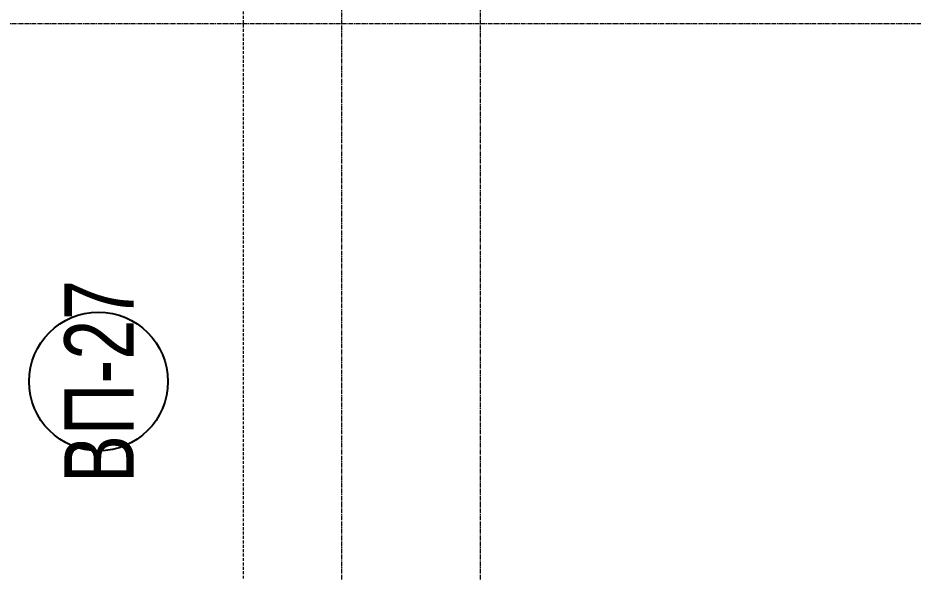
# Model space of a CAD drawing. Header units: millimetres. Extents: x -65509 to 912790, y 446 to 713294.
# Drawn here: x 484201 to 488071, y 586114 to 588508 of the extents above; entities that cross this region are included whole.
import ezdxf
from ezdxf.enums import TextEntityAlignment as Align

# ---------------------------------------------------------------- set-up
doc = ezdxf.new("R2010")
doc.units = ezdxf.units.MM
doc.linetypes.add('CENTER2', pattern=[28.575, 19.05, -3.175, 3.175, -3.175])
doc.linetypes.add('DASHED', pattern=[19.05, 12.7, -6.35])
doc.layers.get('Defpoints').update_dxf_attribs({"color": 250})
for name, color, linetype, lineweight in [('АР_Витраж марка', 250, 'Continuous', 9), ('АР_Разрезы марка', 7, 'Continuous', 13), ('РД_Оси_100', 250, 'Continuous', 0)]:
    doc.layers.add(name, color=color, linetype=linetype, lineweight=lineweight)
doc.styles.add('Arial_09', font='ARIALN.TTF', dxfattribs={"width": 0.9})

# ---------------------------------------------------------------- blocks, each defined once
blk = doc.blocks.new('СОШ_2200_АР_ОСИ_М100_28.05.24')
at = {"layer": 'РД_Оси_100', "linetype": 'CENTER2'}
for p, q in [((96000, -6155), (96000, 139938.679)), ((119910, 82200), (-5954.958, 82200))]:
    blk.add_line(p, q, dxfattribs=at)
blk.add_lwpolyline([(96600, -6155), (96600, 139938.679)], dxfattribs=at)
blk = doc.blocks.new('МаркаВитража1')
at = {"layer": 'Defpoints'}
blk.add_circle((0, 0), 3, dxfattribs=at)
at = {"color": 0, "linetype": 'ByBlock', "lineweight": -2, "style": 'Arial_09', "width": 0.9}
blk.add_attdef('АР-ОКНО:НАИМЕНОВАНИЕ', text='', height=3, dxfattribs=at).set_placement((0, 0), align=Align.MIDDLE)

msp = doc.modelspace()

# ---------------------------------------------------------------- linework, layer by layer
at = {"layer": 'АР_Разрезы марка', "linetype": 'DASHED', "lineweight": 0}
msp.add_lwpolyline([(487187.962, 644536.098), (487187.962, 606919.885), (485174.99, 606919.885), (485174.99, 504313.634)], dxfattribs=at)

# ---------------------------------------------------------------- block references
at = {"layer": 'АР_Витраж марка', "linetype": 'Continuous', "lineweight": 9, "xscale": 100, "yscale": 100, "zscale": 100, "rotation": 89.99999999999999}
msp.add_blockref('МаркаВитража1', (484549.369, 586937.168), dxfattribs=at).add_auto_attribs({'АР-ОКНО:НАИМЕНОВАНИЕ': 'ВП-27'})
at = {"layer": 'РД_Оси_100'}
msp.add_blockref('СОШ_2200_АР_ОСИ_М100_28.05.24', (389600.882, 506283.318), dxfattribs=at)

doc.saveas('drawing.dxf')
